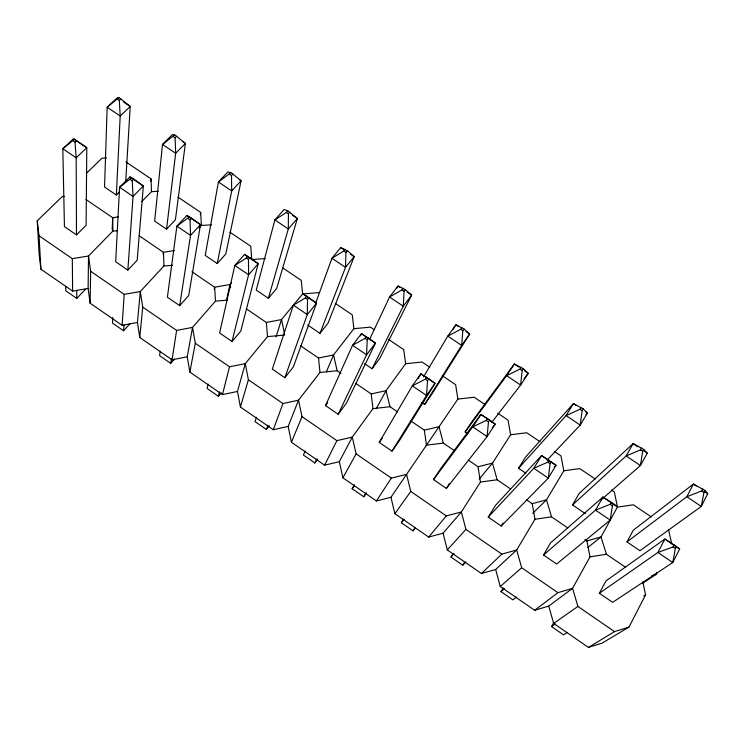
<?xml version="1.0" encoding="UTF-8"?>
<svg xmlns="http://www.w3.org/2000/svg" width="745" height="745" viewBox="0 0 745 745"><rect width="100%" height="100%" fill="white"/><g stroke="black" fill="none" stroke-linecap="round" stroke-linejoin="round"><path stroke-width="1.12" d="M289.833 212.195L288.427 213.796L288.306 228.957L268.368 298.307L256.243 290.075L274.886 219.933L284.013 209.569L287.766 210.807L297.357 218.508L276.674 288.427L268.368 298.307M172.747 265.295L163.956 265.937L140.284 291.528L137.452 322.464L122.115 325.304L90.117 303.196L88.106 288.436L88.525 255.991L112.905 231.08L117.338 230.801M90.117 303.196L90.639 271.264L88.525 255.991L72.302 258.655L39.038 235.774L37.25 220.79L62.329 196.54L64.554 196.419M308.961 297.683L307.527 299.434L307.285 314.595L284.841 377.706L272.316 369.12L293.362 305.152L305.376 297.981L306.81 296.231L316.513 303.187L293.306 367.015L284.841 377.706M319.978 333.369L328.005 323.228L354.201 256.625L347.31 250.72L345.959 252.378L345.494 267.38L319.978 333.369L307.741 325.053M368.579 338.034L367.201 339.841L366.587 354.825L338.165 414.257L325.528 405.587L352.525 345.289L361.474 333.62L375.452 343.082L346.341 403.287L338.165 414.257M112.178 229.292L112.7 217.736L85.917 199.483M120.867 98.936L118.855 97.586L117.263 97.772L107.159 107.233L104.551 187.023L116.35 195.041L120.187 115.987L119.312 100.398L120.867 98.936L130.217 106.451L125.737 181.314M112.765 317.463L112.476 323.088L123.568 330.752L129.77 323.963M369.501 339.59L389.57 296.994L398.007 285.996L405.382 289.647L404.088 291.351L403.269 306.195L372.062 368.747L364.463 363.588M122.115 325.304L124.21 294.359L90.639 271.264M428.831 378.814L427.509 380.676L426.522 395.483L392.01 451.153L379.242 442.409L412.302 385.845L420.878 373.832L428.831 378.814L435.006 383.386L399.869 439.904L392.01 451.153M123.568 330.752L123.977 324.969M127.851 270.1L133.057 196.401L132.228 180.756L133.83 179.154L143.347 185.98L137.182 260.228L127.851 270.1L115.68 261.756L119.573 187.246L129.937 176.91L133.83 179.154M423.458 377.035L447.792 336.116L455.875 324.792L464.051 328.983L462.813 330.733L461.639 345.419L424.641 404.461L421.763 402.514M150.835 181.184L151.049 178.893L125.989 161.954M489.735 420.031L488.478 421.949L487.09 436.579L446.367 488.413L433.478 479.584L441.105 468.102L480.916 414.462L489.735 420.031L495.192 424.129L487.09 436.579L472.73 426.838L433.478 479.584M227.467 300.133L215.482 301.12L192.536 327.4L187.237 356.799L172.058 359.798L139.762 337.485L142.733 307.098L140.284 291.528L124.21 294.359M467.813 433.795L465.122 431.97L472.358 421.083L514.348 363.988L523.344 368.719L522.161 370.526L520.615 385.044L491.775 422.322M163.174 254.613L163.444 252.322L139.064 235.709M166.554 229.143L175.662 153.265L175.112 137.816L176.621 136.307L185.375 143.431L175.41 219.775L166.554 229.143L154.653 221.06L162.503 144.428L172.291 134.668L174.591 134.947L176.621 136.307M551.291 461.695L550.099 463.669L548.32 478.113L501.245 526.026L488.236 517.114L495.546 505.334L541.596 455.53L556.021 465.299L548.32 478.113L533.793 468.27L488.236 517.114M160.184 351.193L159.588 355.654L170.782 363.392L174.554 359.034M525.821 473.205L518.567 468.27L525.504 457.113L573.417 403.594L583.242 408.875L582.124 410.737L580.206 425.088L547.054 460.187M610.202 520.103L612.39 505.836L613.517 503.806L602.929 497.045L550.508 542.928L543.515 555.006L556.655 564.012L610.202 520.103L595.525 510.139L543.515 555.006M170.782 363.392L171.49 358.801M179.694 305.636L190.524 235.383L190.05 219.896L191.595 218.248L200.47 224.645L188.736 295.495L179.694 305.636L167.401 297.208L176.9 226.135L186.921 215.482L191.595 218.248M172.058 359.798L176.621 330.417L142.733 307.098M585.337 513.631L572.523 504.924L579.144 493.479L633.101 443.61L643.782 449.459L642.721 451.368L640.411 465.541L601.075 499.895M200.303 214.709L200.675 212.427L178.018 197.118M676.423 546.383L675.361 548.478L672.763 562.54L612.614 602.36L599.343 593.271L606.011 580.886L664.913 538.998L679.654 548.981L672.763 562.54L657.928 552.473L599.343 593.271M246.297 308.793L266.356 322.464L267.483 336.628L245.282 363.616L237.478 391.442L222.448 394.608L189.854 372.09L195.311 343.268L192.536 327.4L176.621 330.417M704.966 490.471L703.96 492.436L701.269 506.423L639.918 550.713L626.983 541.922L633.297 530.189L693.409 484.045L704.966 490.471L707.75 493.656L701.269 506.423L686.834 496.729L626.983 541.922M217.233 263.572L231.704 190.916L231.481 175.615L232.943 174.06L241.082 180.784L225.819 253.952L217.233 263.572L205.22 255.405L218.415 181.994L227.877 171.927L230.885 172.682L232.943 174.06M214.197 289.507L214.662 287.235L191.949 271.757M226.424 300.375L229.991 284.497L231.49 282.774M208.106 384.094L207.11 388.499L218.397 396.303L221.33 392.736M218.397 396.303L219.477 391.945M232.021 341.499L248.597 274.784L248.476 259.456L249.966 257.761L258.189 263.711L240.775 331.087L232.021 341.499L219.617 332.996L234.824 265.444L244.5 254.445L249.966 257.761M222.448 394.608L229.535 366.81L245.282 363.616L248.402 379.782L240.412 407.012L273.294 429.735L288.175 426.401L298.531 400.177L319.978 372.463L318.525 358.028L300.719 345.894M276.032 336.833L281.517 319.558L302.684 293.828L306.81 296.231M256.476 417.274L255.041 421.633L266.421 429.493L269.271 425.851M266.421 429.493L267.949 425.209M315.545 303.513L331.935 258.264L340.716 247.582L347.31 250.72M273.294 429.735L282.951 403.548L298.531 400.177L302.004 416.651L291.425 442.251L324.615 465.178L339.338 461.676L352.283 437.082L372.966 408.651L371.196 393.928L356.054 383.61M326.329 371.96L333.537 354.946L353.875 328.675L352.273 314.865L335.315 303.401M305.226 450.949L303.392 455.046L314.874 462.98L317.621 459.246M360.515 335.725L361.474 333.62L375.452 343.082L366.587 354.825L352.525 345.289L365.031 338.37L366.41 336.563M397.01 288.091L398.007 285.996L399.823 287.207M314.874 462.98L316.802 458.948M324.615 465.178L336.889 440.649L352.283 437.082L356.119 453.873L342.914 477.815L376.402 500.957L390.967 497.278L426.457 445.175L424.352 430.163L410.989 421.046M584.974 539.641L586.883 540.945L590.012 556.85L572.579 588.336L548.739 606.076L553.665 623.407L588.429 647.414L602.314 643.019L629.004 627.076L645.589 594.789L642.805 581.826M642.888 583.102L656.056 574.404L657.109 572.365M679.654 548.981L664.913 538.998L657.928 552.473L673.061 546.923L674.132 544.837M696.277 485.964L693.409 484.045L686.834 496.729L701.725 490.936L702.731 488.971M376.216 408.754L386.031 390.669L405.634 363.709L403.725 349.629L388.508 339.347M613.517 503.806L617.503 506.917L601.029 536.959L587.861 547.51M643.782 449.459L647.293 453.128L640.411 465.541L626.135 455.949L572.523 504.924M567.271 632.375L563.537 634.852L551.542 626.564L553.656 622.745M617.503 506.917L602.929 497.045L595.525 510.139L610.118 504.309L611.254 502.279M637.832 446.786L633.101 443.61L626.135 455.949L640.514 449.887L641.575 447.978M366.177 493.255L363.737 496.757L352.152 488.748L354.499 484.734M417.973 378.777L420.878 373.832L435.006 383.386L426.522 395.483L412.302 385.845L425.321 379.186L426.634 377.324M516.397 597.024L512.923 599.874L501.031 591.651L503.238 587.926M526.51 499.793L532.191 503.667L534.966 519.265L516.704 549.968L495.667 569.478L481.428 573.501L447.307 549.931L443.07 533.215L461.369 511.973L480.45 482.043L478.02 466.743L468.642 460.345M554.299 451.377L560.948 455.875L563.825 470.775L546.513 499.867L532.722 513.305M452.913 329.756L455.875 324.792L458.631 326.636M554.41 466.957L556.021 465.299L541.596 455.53L533.793 468.27L547.854 462.151L549.046 460.177M518.567 468.27L566.07 415.589L579.936 409.275L581.063 407.413M501.245 526.026L503.052 523.064M453.267 553.405L450.976 557.055L462.757 565.194L464.461 562.447M363.737 496.757L366.186 492.808M497.697 413.13L508.053 420.133L510.604 434.754L492.519 463.12L479.165 479.026M376.402 500.957L391.339 478.104L406.565 474.351L410.765 491.458L446.32 515.922L461.369 511.973L465.932 529.406L501.851 554.112L516.704 549.968L521.649 567.737L557.912 592.675L572.579 588.336L577.915 606.43L614.532 631.62L629.004 627.076M446.367 488.413L449.514 483.598M492.352 427.76L495.192 424.129L480.916 414.462L472.73 426.838L486.252 420.441L487.509 418.532M465.122 431.97L506.628 375.648L520.001 369.082L521.183 367.276M403.725 519.191L401.35 522.748L413.028 530.831L414.797 528.14M426.177 445.622L457.877 399.069L455.651 384.718L442.223 375.638M424.641 404.461L432.091 393.788L469.639 334.011L464.051 328.983M352.152 488.748L354.173 485.898M379.242 442.409L382.548 437.743M465.97 331.553L469.639 334.011L461.639 345.419L447.792 336.116L460.68 329.299L461.919 327.549M443.07 533.215L428.673 537.061L394.869 513.705L410.765 491.458M372.062 368.747L379.81 358.345L411.622 295.122L405.382 289.647M401.35 522.748L404.013 519.181M325.528 405.587L327.586 402.868M407.087 292.077L411.622 295.122L403.269 306.195L389.57 296.994L401.974 289.935L403.269 288.231M524.042 378.758L528.242 373.31L523.344 368.719M413.028 530.831L415.105 528.196M350.346 254.045L354.201 256.625L345.494 267.38L331.935 258.264L343.864 250.972L345.214 249.324M428.673 537.061L446.32 515.922M244.5 254.445L258.189 263.711L248.597 274.784L234.824 265.444L246.353 258.021L247.843 256.317M292.589 215.314L297.357 218.508L288.306 228.957L274.886 219.933L286.359 212.409L287.766 210.807M447.307 549.931L465.932 529.406M199.064 227.97L201.392 225.456L211.58 224.813M450.976 557.055L454.059 553.74M585.868 414.714L587.46 413.009L583.242 408.875M186.921 215.482L200.47 224.645L190.524 235.383L176.9 226.135L189.491 216.823M239.201 179.517L241.082 180.784L231.704 190.916L218.415 181.994L230.885 172.682M65.662 286.266L65.756 290.801L76.754 298.4L85.517 289.284M141.895 201.457L151.477 191.67L158.312 191.297M462.757 565.194L465.942 561.954M129.937 176.91L143.347 185.98L133.057 196.401L119.573 187.246L131.744 177.748M182.572 141.559L185.375 143.431L175.662 153.265L162.503 144.428L174.591 134.947M76.493 234.899L86.094 225.297L86.802 147.715L73.531 138.728L62.831 148.749L64.433 226.629L76.493 234.899L76.176 157.81L75.012 142.016L76.66 140.46M116.35 195.041L119.386 191.996M86.401 173.268L102 158.191L106.6 157.977M481.428 573.501L501.851 554.112M74.481 139.371L86.802 147.715L76.176 157.81L62.831 148.749L74.602 139.064M123.745 102.112L130.217 106.451L120.187 115.987L107.159 107.233L118.855 97.586M548.739 606.076L534.677 610.285L500.24 586.501L521.649 567.737M501.031 591.651L504.551 588.615M534.677 610.285L557.912 592.675M553.665 623.407L577.915 606.43M551.542 626.564L555.332 623.919M643.652 596.028L645.589 594.789M588.429 647.414L614.532 631.62M651.763 575.689L656.056 574.404M586.883 540.945L601.029 536.959L606.393 554.243L625.185 567.047M532.191 503.667L546.513 499.867L551.514 516.834L567.764 527.916M478.02 466.743L492.519 463.12L497.157 479.78L510.418 488.822M424.352 430.163L439.029 426.727L443.312 443.079L454.571 450.753M371.196 393.928L386.031 390.669L389.97 406.723L397.616 411.938M318.525 358.028L333.537 354.946L337.131 370.712L340.921 373.292M266.356 322.464L281.517 319.558L284.553 333.928M37.25 220.79L39.196 254.715L40.91 269.206L72.628 291.118L88.106 288.436M174.498 250.488L163.444 252.322L163.956 265.937M590.012 556.85L606.393 554.243M118.278 216.869L112.7 217.736L112.905 231.08M534.966 519.265L551.514 516.834M480.45 482.043L497.157 479.78M563.825 470.775L579.806 468.614L595.153 478.979M426.457 445.175L443.312 443.079M510.604 434.754L526.743 432.761L540.041 441.748M372.966 408.651L389.97 406.723M457.877 399.069L474.165 397.234L485.461 404.861M319.978 372.463L337.131 370.712M405.634 363.709L422.07 362.023L429.744 367.211M267.483 336.628L284.786 335.036M353.875 328.675L370.451 327.148L374.251 329.718M319.298 292.58L302.582 293.949L301.278 280.409L283.016 268.07M265.239 258.571L251.754 259.549L250.748 246.26L229.795 232.105M340.716 247.582L343.613 249.519M518.976 367.099L514.348 363.988L506.628 375.648L520.615 385.044L528.242 373.31L524.536 370.824M576.23 405.476L573.417 403.594L566.07 415.589L580.206 425.088L587.46 413.009L585.589 411.752M644.453 451.219L647.293 453.128M704.882 491.737L707.75 493.656M117.3 99.048L119.312 100.398M173.082 136.456L175.112 137.816M229.432 174.237L231.481 175.615M286.359 212.409L288.427 213.796M343.864 250.972L345.959 252.378M401.974 289.935L404.088 291.351M460.68 329.299L462.813 330.733M520.001 369.082L522.161 370.526M579.936 409.275L582.124 410.737M640.514 449.887L642.721 451.368M701.725 490.936L703.96 492.436M611.459 489.996L614.327 491.942L617.54 507.131L633.362 504.803L651.26 516.9M302.684 293.828L316.513 303.187L307.285 314.595L293.362 305.152M72.945 140.619L75.012 142.016M130.151 179.34L132.228 180.756M187.945 218.471L190.05 219.896M246.353 258.021L248.476 259.456M305.376 297.981L307.527 299.434M365.031 338.37L367.201 339.841M425.321 379.186L427.509 380.676M486.252 420.441L488.478 421.949M547.854 462.151L550.099 463.669M610.118 504.309L612.39 505.836M673.061 546.923L675.361 548.478M195.311 343.268L229.535 366.81M248.402 379.782L282.951 403.548M302.004 416.651L336.889 440.649M356.119 453.873L391.339 478.104M495.667 569.478L500.24 586.501M390.967 497.278L394.869 513.705M668.47 529.462L671.757 543.831M339.338 461.676L342.914 477.815M288.175 426.401L291.425 442.251M230.615 287.747L229.991 284.497L214.662 287.235L215.482 301.12M237.478 391.442L240.412 407.012M187.237 356.799L189.854 372.09M137.452 322.464L139.762 337.485M39.038 235.774L40.91 269.206M200.675 212.427L201.392 225.456M151.049 178.893L151.477 191.67M72.302 258.655L72.628 291.118M76.726 290.55L76.754 298.4"/></g></svg>
